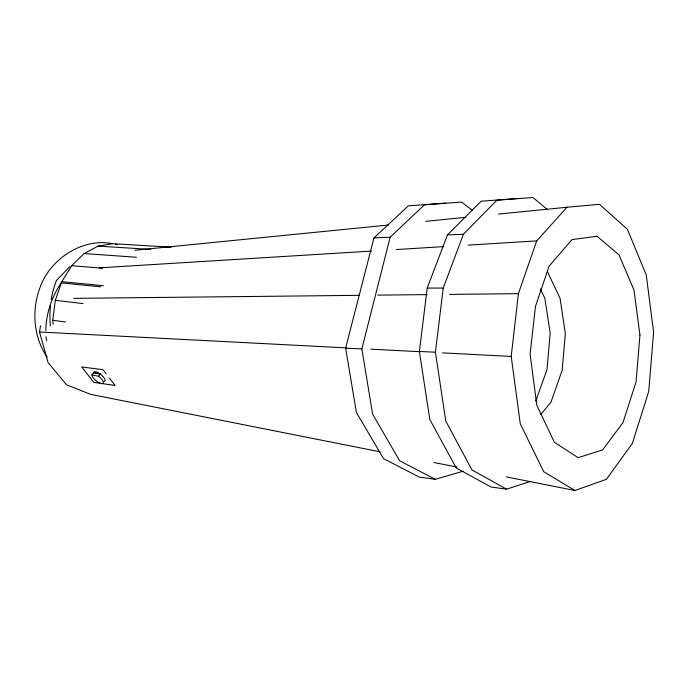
<?xml version="1.0" encoding="UTF-8"?>
<svg xmlns="http://www.w3.org/2000/svg" width="688" height="688" viewBox="0 0 688 688"><rect width="100%" height="100%" fill="white"/><g stroke="black" fill="none" stroke-linecap="round" stroke-linejoin="round"><path stroke-width="1.03" d="M574.876 490.492L543.718 471.701L520.291 423.834L511.201 356.436L518.408 293.656L536.7 240.895L566.981 207.251L599.454 204.31L627.396 229.302L646.238 274.899L653.6 332.02L648.75 391.326L632.332 443.485L606.403 479.312L574.876 490.492L506.454 476.913M530.508 481.385L506.583 489.159L471.951 469.93L445.755 420.996L435.427 352.187L443.235 288.048L463.42 234.264L496.899 200.217L532.89 197.508L547.571 209.685M506.583 489.159L491.077 487.018L456.196 467.917L429.811 419.482L419.388 351.473L427.196 288.083L447.467 234.909L481.136 201.223L517.393 198.497M53.071 324.383L52.752 320.255L55.324 300.338L61.825 281.667L71.707 265.68L84.142 253.562L98.143 246.106L112.643 243.69L171.321 247.198M380.129 451.827L90.635 394.353L66.53 384.798L48.083 362.585L39.526 331.994L40.515 325.742M462.981 471.28L435.229 479.321L399.565 460.693L372.595 414.081L361.854 348.893L390.156 237.248L424.419 204.835L461.502 202.074L472.501 210.399M435.229 479.321L419.396 477.137L383.543 458.647L356.436 412.559L345.617 348.171L373.962 237.91L408.362 205.858L445.643 203.089M535.711 401.121L546.986 369.611L550.202 333.181L544.853 298.231L540.312 288.848M540.863 414.339L550.925 402.265L562.13 370.411L565.338 333.611L560.058 298.3L547.476 271.777M104.198 381.47A7.069 2.528 39.3 0 0 101.317 374.865L99.855 373.739A7.069 2.528 39.3 0 0 94.067 372.062L91.943 374.848L98.461 376.267L100.302 374.083L93.8 372.647M56.321 280.609L69.823 266.617M134.839 250.269L388.35 225.036M425.786 221.312L465.363 217.365M498.525 214.071L566.981 207.251M99.227 267.856L371.58 251.068M396.236 249.555L443.416 246.639M468.081 245.126L536.7 240.895M373.962 237.91L390.156 237.248M447.467 234.909L463.42 234.264M73.797 298.36L359.463 295.341M377.721 295.143L427.119 294.619M449.677 294.387L518.408 293.656M427.196 288.083L443.235 288.048M345.617 348.171L361.854 348.893M419.388 351.473L435.427 352.187M39.526 331.994L346.116 347.879M370.772 349.16L420.084 351.714M442.599 352.884L511.201 356.436M98.143 246.106L150.474 249.391M84.142 253.562L136.473 257.252M71.707 265.68L102.65 268.234M61.825 281.667L103.363 285.744M100.792 286.827L61.395 282.914L60.561 283.912A70.339 54.498 -63 0 0 45.821 330.61M55.324 300.338L82.947 303.554M52.752 320.255L65.463 321.984M112.643 243.69C85.811 238.332 58.179 254.259 44.668 277.264C31.278 301.894 31.175 333.628 47.111 357.132M115.636 244.249L117.631 244.618M433.818 462.491L456.978 467.083M100.302 374.083L93.783 372.681A7.069 2.528 39.3 0 0 93.886 373.567M98.461 376.267L99.476 377.05A7.078 2.511 39.3 0 1 103.183 383.182A7.078 2.511 39.3 0 1 96.793 381.315A7.078 2.511 39.3 0 1 91.943 374.848M106.184 373.851L102.994 369.705L81.709 366.945L93.783 382.365L115.128 385.443L109.383 377.987M46.664 340.698L46.191 338.711A70.339 54.498 -63 0 1 46.019 336.724M50.43 326A73.745 52.58 -89.7 0 1 50.559 304.724M51.273 299.504A73.745 52.58 -89.7 0 1 56.364 280.644M639.943 335.082L636.082 381.831L622.984 422.613L602.542 449.969L578.083 457.666L554.347 442.264L536.803 405.223L530.095 353.967L535.462 306.435L549.136 266.11L572.072 239.57L597.089 236.276L619.002 254.878L634.009 290.173L639.943 335.082"/></g></svg>
